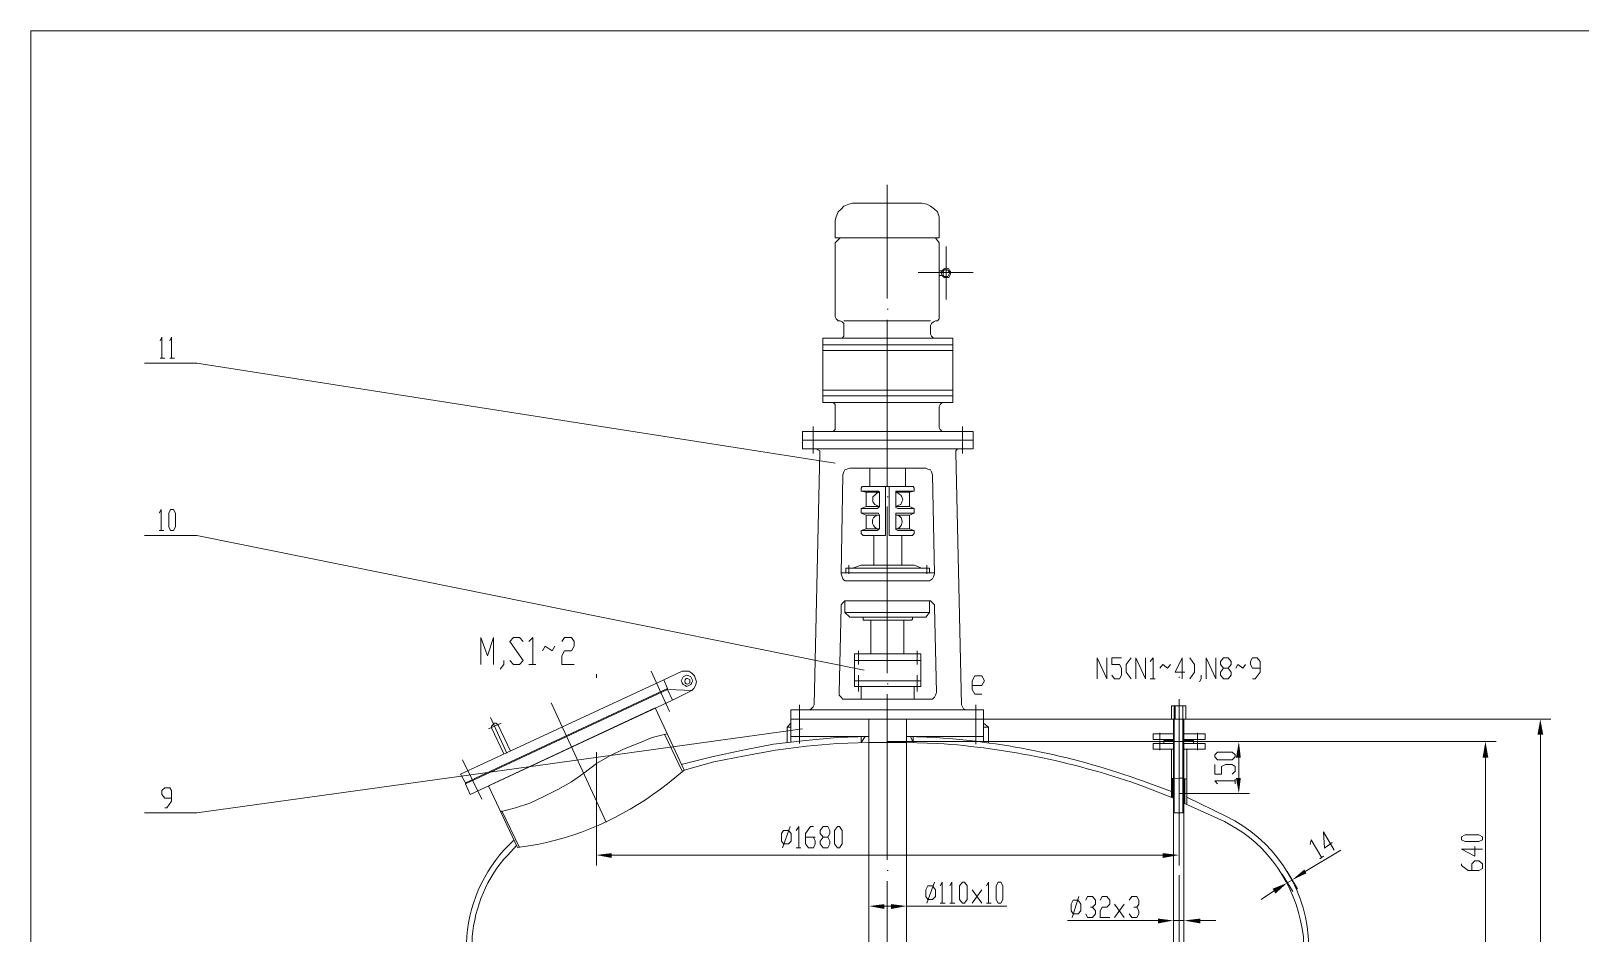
# Model space of a CAD drawing. Extents: x 14941 to 23337, y 2870 to 15192.
# Drawn here: x 14941 to 19413, y 12586 to 15192 of the extents above; entities that cross this region are included whole.
import ezdxf

# ---------------------------------------------------------------- set-up
doc = ezdxf.new("R2010")
doc.units = 0
doc.header["$LTSCALE"] = 8
doc.layers.add('1', color=1, linetype='Continuous')

msp = doc.modelspace()

# ---------------------------------------------------------------- hatches: boundary and pattern name
h = msp.add_hatch(color=0)
h.dxf.hatch_style = 2
h.paths.add_polyline_path([(19290.6, 13159.3), (19307.3, 13159.3), (19298.9, 13203.8)])
h = msp.add_hatch(color=0)
h.dxf.hatch_style = 2
h.paths.add_polyline_path([(18420.2, 13092.5), (18434.1, 13092.5), (18428.5, 13139.8)])
h = msp.add_hatch(color=0)
h.dxf.hatch_style = 2
h.paths.add_polyline_path([(19132.1, 13092.5), (19148.8, 13092.5), (19140.4, 13139.8)])
h = msp.add_hatch(color=0)
h.dxf.hatch_style = 2
h.paths.add_polyline_path([(18420.2, 13034.1), (18434.1, 13034.1), (18428.5, 12989.6)])
h = msp.add_hatch(color=0)
h.dxf.hatch_style = 2
h.paths.add_polyline_path([(16618.1, 12817.2), (16618.1, 12803.3), (16573.6, 12811.7)])
h = msp.add_hatch(color=0)
h.dxf.hatch_style = 2
h.paths.add_polyline_path([(18208.8, 12817.2), (18208.8, 12803.3), (18256.1, 12811.7)])
h = msp.add_hatch(color=0)
h.dxf.hatch_style = 2
h.paths.add_polyline_path([(18617.6, 12769.9), (18623.2, 12758.8), (18581.5, 12739.3)])
h = msp.add_hatch(color=0)
h.dxf.hatch_style = 2
h.paths.add_polyline_path([(18525.8, 12714.3), (18534.2, 12700.4), (18567.6, 12731)])
h = msp.add_hatch(color=0)
h.dxf.hatch_style = 2
h.paths.add_polyline_path([(17405.1, 12669.8), (17405.1, 12655.9), (17360.6, 12664.3)])
h = msp.add_hatch(color=0)
h.dxf.hatch_style = 2
h.paths.add_polyline_path([(17424.6, 12669.8), (17424.6, 12655.9), (17469.1, 12664.3)])
h = msp.add_hatch(color=0)
h.dxf.hatch_style = 2
h.paths.add_polyline_path([(18194.9, 12628.1), (18194.9, 12614.2), (18239.4, 12622.6)])
h = msp.add_hatch(color=0)
h.dxf.hatch_style = 2
h.paths.add_polyline_path([(18317.3, 12628.1), (18317.3, 12614.2), (18270, 12622.6)])

# ---------------------------------------------------------------- linework, layer by layer
at = {"layer": '1', "color": 0, "lineweight": 18}
for points in [[(14941.2, 2869.9), (14941.2, 15192.1), (23334.1, 15192.1)], [(17313.4, 14694.3), (17302.2, 14691.6), (17288.3, 14686), (17280, 14677.7), (17271.6, 14669.3), (17266.1, 14655.4), (17263.3, 14644.3)], [(17313.4, 14694.3), (17513.6, 14694.3)], [(17563.6, 14644.3), (17563.6, 14655.4), (17558.1, 14669.3), (17549.7, 14677.7), (17538.6, 14686), (17527.5, 14691.6), (17513.6, 14694.3)], [(17263.3, 14644.3), (17263.3, 14594.2)], [(17563.6, 14644.3), (17563.6, 14594.2)], [(17263.3, 14594.2), (17563.6, 14594.2)], [(17263.3, 14580.3), (17277.2, 14594.2)], [(17263.3, 14366.2), (17263.3, 14580.3)], [(17552.5, 14594.2), (17563.6, 14580.3)], [(17563.6, 14366.2), (17563.6, 14580.3)], [(17563.6, 14499.7), (17572, 14499.7)], [(17597, 14494.1), (17594.2, 14499.7), (17591.5, 14505.2), (17583.1, 14508), (17577.6, 14505.2), (17572, 14499.7), (17569.2, 14494.1), (17572, 14485.8), (17577.6, 14480.2), (17583.1, 14480.2), (17591.5, 14480.2), (17594.2, 14485.8), (17597, 14494.1)], [(17594.2, 14494.1), (17591.5, 14496.9), (17588.7, 14502.5), (17583.1, 14502.5), (17577.6, 14502.5), (17574.8, 14496.9), (17574.8, 14494.1), (17574.8, 14488.5), (17577.6, 14483), (17583.1, 14483), (17588.7, 14483), (17591.5, 14488.5), (17594.2, 14494.1)], [(17563.6, 14485.8), (17572, 14485.8)], [(17263.3, 14366.2), (17266.1, 14360.6), (17271.6, 14355.1), (17277.2, 14355.1)], [(17552.5, 14355.1), (17558.1, 14355.1), (17563.6, 14360.6), (17563.6, 14366.2)], [(17288.3, 14341.2), (17288.3, 14346.7), (17282.8, 14352.3), (17277.2, 14355.1)], [(17277.2, 14305), (17282.8, 14305), (17288.3, 14310.6), (17288.3, 14316.1), (17288.3, 14341.2)], [(17288.3, 14355.1), (17538.6, 14355.1)], [(17552.5, 14355.1), (17547, 14352.3), (17541.4, 14346.7), (17538.6, 14341.2)], [(17538.6, 14341.2), (17538.6, 14316.1)], [(17538.6, 14316.1), (17541.4, 14310.6), (17547, 14305), (17552.5, 14305)], [(17227.2, 14305), (17227.2, 14118.7)], [(17227.2, 14305), (17277.2, 14305)], [(17227.2, 14285.5), (17602.6, 14285.5)], [(17227.2, 14268.9), (17602.6, 14268.9)], [(17277.2, 14305), (17552.5, 14305)], [(17552.5, 14305), (17602.6, 14305)], [(17602.6, 14305), (17602.6, 14118.7)], [(17227.2, 14154.8), (17602.6, 14154.8)], [(17227.2, 14138.2), (17602.6, 14138.2)], [(17263.3, 14107.6), (17263.3, 14113.1), (17257.7, 14118.7), (17252.2, 14118.7), (17227.2, 14118.7)], [(17252.2, 14118.7), (17577.6, 14118.7)], [(17577.6, 14035.3), (17252.2, 14035.3), (17257.7, 14035.3), (17263.3, 14040.8), (17263.3, 14046.4), (17263.3, 14107.6)], [(17577.6, 14118.7), (17572, 14118.7), (17566.4, 14113.1), (17563.6, 14107.6)], [(17563.6, 14107.6), (17563.6, 14046.4)], [(17577.6, 14118.7), (17602.6, 14118.7)], [(17563.6, 14046.4), (17566.4, 14040.8), (17572, 14035.3), (17577.6, 14035.3)], [(17168.8, 14035.3), (17661, 14035.3)], [(17168.8, 13985.2), (17168.8, 14035.3)], [(17661, 14010.2), (17168.8, 14010.2)], [(17661, 13985.2), (17661, 14035.3)], [(17210.5, 13985.2), (17168.8, 13985.2)], [(17202.1, 13245.5), (17218.8, 13974.1)], [(17218.8, 13974.1), (17218.8, 13979.6), (17213.3, 13982.4), (17210.5, 13985.2), (17619.3, 13985.2)], [(17619.3, 13985.2), (17613.7, 13982.4), (17610.9, 13979.6), (17610.9, 13974.1)], [(17627.6, 13245.5), (17610.9, 13974.1)], [(17661, 13985.2), (17619.3, 13985.2)], [(17280, 13623.7), (17285.6, 13910.1)], [(17305, 13929.6), (17296.7, 13926.8), (17291.1, 13924), (17288.3, 13918.5), (17285.6, 13910.1)], [(17524.7, 13929.6), (17305, 13929.6)], [(17363.4, 13929.6), (17363.4, 13876.7)], [(17466.3, 13929.6), (17466.3, 13876.7)], [(17544.2, 13910.1), (17541.4, 13918.5), (17538.6, 13924), (17530.3, 13926.8), (17524.7, 13929.6)], [(17549.7, 13623.7), (17544.2, 13910.1)], [(17344, 13876.7), (17341.2, 13876.7), (17338.4, 13871.2)], [(17391.2, 13860.1), (17352.3, 13860.1), (17338.4, 13862.8), (17338.4, 13871.2)], [(17413.5, 13876.7), (17344, 13876.7)], [(17407.9, 13876.7), (17407.9, 13734.9)], [(17413.5, 13876.7), (17485.8, 13876.7)], [(17419, 13876.7), (17419, 13734.9)], [(17491.3, 13871.2), (17491.3, 13862.8), (17477.4, 13860.1)], [(17491.3, 13871.2), (17488.6, 13876.7), (17485.8, 13876.7)], [(17391.2, 13860.1), (17388.4, 13862.8), (17385.7, 13862.8), (17338.4, 13862.8)], [(17352.3, 13860.1), (17352.3, 13818.3)], [(17391.2, 13818.3), (17391.2, 13860.1), (17382.9, 13857.3), (17377.3, 13851.7), (17371.8, 13846.2), (17371.8, 13837.8), (17371.8, 13832.3), (17377.3, 13823.9), (17382.9, 13821.1), (17391.2, 13818.3)], [(17444.1, 13862.8), (17438.5, 13862.8), (17438.5, 13860.1)], [(17438.5, 13818.3), (17444.1, 13821.1), (17452.4, 13823.9), (17455.2, 13832.3), (17458, 13837.8), (17455.2, 13846.2), (17452.4, 13851.7), (17444.1, 13857.3), (17438.5, 13860.1), (17438.5, 13818.3)], [(17438.5, 13860.1), (17477.4, 13860.1)], [(17444.1, 13862.8), (17491.3, 13862.8)], [(17477.4, 13860.1), (17477.4, 13818.3)], [(17338.4, 13812.8), (17352.3, 13818.3)], [(17385.7, 13812.8), (17338.4, 13812.8)], [(17338.4, 13812.8), (17338.4, 13798.9)], [(17385.7, 13798.9), (17338.4, 13798.9)], [(17338.4, 13798.9), (17352.3, 13793.3), (17352.3, 13754.4)], [(17391.2, 13818.3), (17352.3, 13818.3)], [(17391.2, 13793.3), (17352.3, 13793.3)], [(17385.7, 13812.8), (17388.4, 13815.6), (17391.2, 13818.3)], [(17391.2, 13754.4), (17391.2, 13793.3), (17388.4, 13798.9), (17385.7, 13798.9)], [(17438.5, 13818.3), (17477.4, 13818.3)], [(17438.5, 13818.3), (17438.5, 13815.6), (17444.1, 13812.8)], [(17444.1, 13798.9), (17438.5, 13798.9), (17438.5, 13793.3), (17438.5, 13754.4), (17438.5, 13751.6), (17444.1, 13748.8)], [(17438.5, 13793.3), (17477.4, 13793.3)], [(17444.1, 13812.8), (17491.3, 13812.8)], [(17444.1, 13798.9), (17491.3, 13798.9)], [(17491.3, 13812.8), (17477.4, 13818.3)], [(17491.3, 13740.5), (17491.3, 13748.8), (17477.4, 13754.4), (17477.4, 13793.3), (17491.3, 13798.9)], [(17491.3, 13812.8), (17491.3, 13798.9)], [(17391.2, 13754.4), (17352.3, 13754.4), (17338.4, 13748.8), (17338.4, 13740.5)], [(17385.7, 13748.8), (17338.4, 13748.8)], [(17338.4, 13740.5), (17341.2, 13737.7), (17344, 13734.9)], [(17407.9, 13734.9), (17344, 13734.9)], [(17374.5, 13648.7), (17374.5, 13734.9)], [(17385.7, 13748.8), (17388.4, 13751.6), (17391.2, 13754.4)], [(17419, 13734.9), (17485.8, 13734.9)], [(17438.5, 13754.4), (17477.4, 13754.4)], [(17444.1, 13748.8), (17491.3, 13748.8)], [(17455.2, 13648.7), (17455.2, 13734.9)], [(17485.8, 13734.9), (17488.6, 13737.7), (17491.3, 13740.5)], [(17535.8, 13640.4), (17293.9, 13640.4)], [(17293.9, 13640.4), (17293.9, 13629.2), (17293.9, 13626.5)], [(17293.9, 13640.4), (17293.9, 13640.4)], [(17302.2, 13648.7), (17302.2, 13623.7)], [(17338.4, 13648.7), (17313.4, 13640.4)], [(17491.3, 13648.7), (17338.4, 13648.7)], [(17491.3, 13648.7), (17513.6, 13640.4)], [(17527.5, 13648.7), (17527.5, 13623.7)], [(17535.8, 13640.4), (17535.8, 13629.2), (17535.8, 13626.5)], [(17535.8, 13640.4), (17535.8, 13640.4)], [(17549.7, 13626.5), (17280, 13626.5)], [(17280, 13623.7), (17282.8, 13615.3), (17285.6, 13609.8), (17291.1, 13604.2), (17299.5, 13604.2)], [(17530.3, 13604.2), (17296.7, 13604.2)], [(17530.3, 13604.2), (17535.8, 13604.2), (17544.2, 13609.8), (17547, 13615.3), (17549.7, 13623.7)], [(17296.7, 13545.8), (17291.1, 13545.8), (17285.6, 13540.3), (17280, 13534.7), (17280, 13529.1), (17274.4, 13281.6)], [(17305, 13498.5), (17291.1, 13512.4), (17291.1, 13545.8)], [(17291.1, 13512.4), (17535.8, 13512.4)], [(17296.7, 13545.8), (17530.3, 13545.8)], [(17483, 13490.2), (17485.8, 13493), (17485.8, 13498.5), (17524.7, 13498.5), (17535.8, 13512.4)], [(17549.7, 13529.1), (17549.7, 13534.7), (17544.2, 13540.3), (17538.6, 13545.8), (17530.3, 13545.8)], [(17535.8, 13545.8), (17535.8, 13512.4)], [(17555.3, 13281.6), (17549.7, 13529.1)], [(17485.8, 13498.5), (17305, 13498.5)], [(17344, 13490.2), (17344, 13493), (17344, 13498.5)], [(17483, 13490.2), (17344, 13490.2)], [(17366.2, 13392.9), (17366.2, 13490.2)], [(17460.8, 13392.9), (17460.8, 13490.2)], [(17318.9, 13298.3), (17318.9, 13392.9), (17510.8, 13392.9)], [(17510.8, 13373.4), (17318.9, 13373.4)], [(17510.8, 13298.3), (17510.8, 13392.9)], [(16768.3, 13317.8), (16821.1, 13342.8)], [(16851.7, 13315), (16848.9, 13320.6), (16846.2, 13326.1), (16840.6, 13328.9), (16835, 13331.7), (16829.5, 13328.9), (16823.9, 13326.1), (16821.1, 13320.6), (16818.4, 13315), (16821.1, 13309.4), (16823.9, 13303.9), (16829.5, 13301.1), (16835, 13298.3), (16840.6, 13301.1), (16846.2, 13303.9), (16848.9, 13309.4), (16851.7, 13315)], [(16848.9, 13287.2), (16854.5, 13292.8), (16860.1, 13301.1), (16862.9, 13312.2), (16860.1, 13320.6), (16857.3, 13328.9), (16848.9, 13337.2), (16840.6, 13342.8), (16832.3, 13342.8), (16821.1, 13342.8)], [(16195.4, 13020.2), (16181.5, 13045.3), (16768.3, 13317.8), (16779.4, 13292.8)], [(16779.4, 13290), (16779.4, 13292.8), (16195.4, 13020.2), (16195.4, 13017.4)], [(16793.3, 13259.4), (16779.4, 13290), (16195.4, 13017.4), (16209.3, 12986.9), (16793.3, 13259.4)], [(16848.9, 13287.2), (16782.2, 13290)], [(16848.9, 13287.2), (16793.3, 13259.4)], [(17318.9, 13315), (17510.8, 13315)], [(17318.9, 13298.3), (17510.8, 13298.3)], [(17338.4, 13298.3), (17338.4, 13262.2)], [(17491.3, 13262.2), (17491.3, 13298.3)], [(17188.2, 13231.6), (17193.8, 13234.4), (17199.3, 13239.9), (17202.1, 13245.5)], [(17274.4, 13281.6), (17274.4, 13273.3), (17280, 13267.7), (17285.6, 13262.2), (17293.9, 13262.2)], [(17535.8, 13262.2), (17293.9, 13262.2)], [(17535.8, 13262.2), (17544.2, 13262.2), (17549.7, 13267.7), (17552.5, 13273.3), (17555.3, 13281.6)], [(17627.6, 13245.5), (17630.4, 13239.9), (17633.2, 13234.4), (17641.5, 13231.6)], [(18233.8, 13203.8), (18233.8, 13242.7), (18275.6, 13242.7)], [(18242.2, 13242.7), (18242.2, 13203.8)], [(18245, 13242.7), (18245, 13203.8)], [(18267.2, 13242.7), (18267.2, 13203.8)], [(18267.2, 13242.7), (18267.2, 13203.8)], [(18275.6, 13242.7), (18275.6, 13203.8)], [(16743.3, 13237.1), (16262.2, 13011.9)], [(16826.7, 13056.4), (16743.3, 13237.1)], [(17135.4, 13203.8), (17135.4, 13231.6), (17691.6, 13231.6)], [(17135.4, 13137), (17135.4, 13206.5)], [(17135.4, 13203.8), (17691.6, 13203.8)], [(17691.6, 13203.8), (17135.4, 13203.8)], [(17360.6, 11843.9), (17360.6, 13203.8)], [(17469.1, 11843.9), (17469.1, 13203.8)], [(17691.6, 13203.8), (17691.6, 13231.6)], [(17691.6, 13137), (17691.6, 13206.5)], [(18233.8, 13203.8), (18275.6, 13203.8)], [(18239.4, 13203.8), (18239.4, 12934)], [(18242.2, 13203.8), (18242.2, 12934)], [(18267.2, 13203.8), (18267.2, 12934)], [(18270, 13203.8), (18270, 12934)], [(16326.1, 13112), (16290, 13187.1), (16284.4, 13192.6), (16278.9, 13192.6), (16276.1, 13189.9), (16270.5, 13184.3), (16270.5, 13178.7), (16306.7, 13103.6)], [(16821.1, 13053.6), (16771.1, 13159.3)], [(17360.6, 13153.7), (17268.9, 13150.9), (17177.1, 13142.6), (17085.3, 13131.5), (16996.3, 13114.8), (16907.3, 13095.3), (16818.4, 13073.1)], [(17124.3, 13181.5), (17135.4, 13192.6)], [(17124.3, 13137), (17124.3, 13181.5), (17135.4, 13181.5)], [(17135.4, 13153.7), (17360.6, 13153.7)], [(17338.4, 13153.7), (17338.4, 13137), (17349.5, 13153.7)], [(17691.6, 13153.7), (17469.1, 13153.7)], [(17480.2, 13153.7), (17488.6, 13137), (17488.6, 13153.7)], [(17691.6, 13192.6), (17705.5, 13181.5), (17691.6, 13181.5)], [(17705.5, 13137), (17705.5, 13181.5)], [(18181, 13145.4), (18181, 13162), (18239.4, 13162)], [(18270, 13162), (18331.2, 13162)], [(18331.2, 13162), (18331.2, 13145.4)], [(17360.6, 13137), (17268.9, 13134.2), (17179.9, 13125.9), (17090.9, 13114.8), (17001.9, 13098.1), (16912.9, 13081.4), (16826.7, 13056.4)], [(18239.4, 13145.4), (18181, 13145.4)], [(18239.4, 13134.2), (18181, 13134.2)], [(18239.4, 13117.6), (18181, 13117.6), (18181, 13134.2)], [(18211.6, 13142.6), (18211.6, 13145.4)], [(18239.4, 13142.6), (18211.6, 13142.6)], [(18239.4, 13139.8), (18211.6, 13139.8)], [(18211.6, 13139.8), (18211.6, 13134.2)], [(18233.8, 12978.5), (18233.8, 13117.6)], [(18297.8, 13145.4), (18297.8, 13142.6), (18270, 13142.6)], [(18331.2, 13145.4), (18270, 13145.4)], [(18270, 13139.8), (18297.8, 13139.8), (18297.8, 13134.2)], [(18331.2, 13134.2), (18270, 13134.2)], [(18270, 13117.6), (18331.2, 13117.6)], [(18278.3, 12959), (18278.3, 13117.6)], [(18331.2, 13117.6), (18331.2, 13134.2)], [(18236.6, 12978.5), (18236.6, 13034.1)], [(18272.8, 12961.8), (18272.8, 13031.3)], [(16345.6, 12833.9), (16262.2, 13011.9)], [(16351.2, 12833.9), (16301.1, 12939.6)], [(18239.4, 11218.2), (18239.4, 12939.6)], [(18386.8, 12909), (18270, 12961.8)], [(18270, 11218.2), (18270, 12939.6)]]:
    msp.add_lwpolyline(points, dxfattribs=at)
at = {"layer": '1', "color": 0, "lineweight": 5}
for points in [[(17413.5, 14419), (17413.5, 14747.2)], [(17583.1, 14416.2), (17583.1, 14569.2)], [(17502.5, 14494.1), (17661, 14494.1)], [(17413.5, 14388.4), (17416.3, 14388.4)], [(17413.5, 13876.7), (17413.5, 14357.8)], [(15313.9, 14296.7), (15319.4, 14307.8), (15319.4, 14246.6)], [(15341.7, 14296.7), (15347.3, 14307.8), (15347.3, 14246.6)], [(17263.3, 13943.5), (15419.6, 14232.7), (15269.4, 14232.7)], [(15313.9, 14246.6), (15327.8, 14246.6)], [(15341.7, 14246.6), (15355.6, 14246.6)], [(17199.3, 13971.3), (17199.3, 14049.2)], [(17630.4, 13971.3), (17630.4, 14049.2)], [(17413.5, 13846.2), (17416.3, 13846.2)], [(15311.1, 13798.9), (15316.7, 13810), (15316.7, 13748.8)], [(15344.5, 13748.8), (15338.9, 13759.9), (15338.9, 13798.9), (15344.5, 13810), (15352.8, 13810), (15358.4, 13798.9), (15358.4, 13759.9), (15352.8, 13748.8), (15344.5, 13748.8)], [(17413.5, 13337.2), (17413.5, 13818.3)], [(17346.7, 13345.6), (15419.6, 13734.9), (15269.4, 13734.9)], [(15311.1, 13748.8), (15325, 13748.8)], [(16239.9, 13362.3), (16239.9, 13440.1), (16259.4, 13387.3), (16276.1, 13440.1), (16276.1, 13362.3)], [(16323.4, 13373.4), (16334.5, 13362.3), (16351.2, 13362.3), (16362.3, 13373.4), (16323.4, 13429), (16334.5, 13440.1), (16351.2, 13440.1), (16362.3, 13429)], [(16379, 13429), (16390.1, 13440.1), (16390.1, 13362.3)], [(16473.5, 13429), (16481.9, 13440.1), (16501.3, 13440.1), (16509.7, 13429), (16509.7, 13415.1), (16501.3, 13401.2), (16481.9, 13401.2), (16473.5, 13387.3), (16473.5, 13362.3), (16509.7, 13362.3)], [(16306.7, 13373.4), (16306.7, 13362.3), (16295.5, 13348.4)], [(16417.9, 13401.2), (16426.2, 13415.1), (16445.7, 13401.2), (16454.1, 13415.1)], [(17330, 13401.2), (17330, 13362.3)], [(17499.7, 13401.2), (17499.7, 13362.3)], [(18019.7, 13320.6), (18019.7, 13381.7), (18047.5, 13320.6), (18047.5, 13381.7)], [(18061.4, 13331.7), (18069.8, 13320.6), (18083.7, 13320.6), (18089.2, 13331.7), (18089.2, 13351.2), (18083.7, 13362.3), (18061.4, 13362.3), (18061.4, 13381.7), (18089.2, 13381.7)], [(18117.1, 13381.7), (18103.1, 13362.3), (18103.1, 13340), (18117.1, 13320.6)], [(18131, 13320.6), (18131, 13381.7), (18158.8, 13320.6), (18158.8, 13381.7)], [(18172.7, 13370.6), (18181, 13381.7), (18181, 13320.6)], [(18272.8, 13340), (18245, 13340), (18264.4, 13381.7), (18264.4, 13320.6)], [(18286.7, 13381.7), (18300.6, 13362.3), (18300.6, 13340), (18286.7, 13320.6)], [(18334, 13320.6), (18334, 13381.7), (18361.8, 13320.6), (18361.8, 13381.7)], [(18384, 13320.6), (18375.7, 13331.7), (18375.7, 13340), (18384, 13351.2), (18397.9, 13351.2), (18406.3, 13362.3), (18406.3, 13370.6), (18397.9, 13381.7), (18384, 13381.7), (18375.7, 13370.6), (18375.7, 13362.3), (18384, 13351.2)], [(18467.4, 13320.6), (18475.8, 13320.6), (18489.7, 13340), (18489.7, 13370.6), (18481.4, 13381.7), (18467.4, 13381.7), (18461.9, 13370.6), (18461.9, 13362.3), (18467.4, 13351.2), (18489.7, 13351.2)], [(16379, 13362.3), (16398.4, 13362.3)], [(16573.6, 13323.3), (16573.6, 13334.5)], [(16785, 13226), (16732.2, 13342.8)], [(17330, 13331.7), (17330, 13284.4)], [(17499.7, 13331.7), (17499.7, 13284.4)], [(17658.2, 13301.1), (17686, 13301.1), (17694.3, 13315), (17686, 13328.9), (17666.5, 13328.9), (17658.2, 13315), (17658.2, 13290), (17666.5, 13276.1), (17686, 13276.1)], [(18200.5, 13351.2), (18208.8, 13362.3), (18222.7, 13351.2), (18231.1, 13362.3)], [(18320.1, 13331.7), (18320.1, 13320.6), (18314.5, 13312.2)], [(18397.9, 13351.2), (18406.3, 13340), (18406.3, 13331.7), (18397.9, 13320.6), (18384, 13320.6)], [(18420.2, 13351.2), (18425.7, 13362.3), (18439.6, 13351.2), (18448, 13362.3)], [(17413.5, 13306.7), (17416.3, 13306.7)], [(18172.7, 13320.6), (18186.6, 13320.6)], [(18256.1, 13323.3), (18256.1, 13326.1)], [(16601.4, 12906.2), (16442.9, 13251)], [(17160.4, 13134.2), (17160.4, 13245.5)], [(17413.5, 12797.7), (17413.5, 13276.1)], [(17669.3, 13131.5), (17669.3, 13245.5)], [(18256.1, 12886.7), (18256.1, 13262.2)], [(18256.1, 13245.5), (18256.1, 12872.8)], [(16315, 13106.4), (16267.7, 13209.3)], [(17691.6, 13203.8), (19329.5, 13203.8)], [(17168.8, 13176), (15419.6, 12934), (15269.4, 12934)], [(16298.3, 13192.6), (16262.2, 13176)], [(16776.6, 13162), (16734.9, 13150.9), (16693.2, 13134.2), (16651.5, 13117.6), (16612.6, 13098.1), (16573.6, 13075.8), (16537.5, 13048)], [(18200.5, 13142.6), (18200.5, 13164.8)], [(18308.9, 13142.6), (18308.9, 13164.8)], [(19298.9, 8745.9), (19298.9, 13159.3)], [(16573.6, 12811.7), (16573.6, 13109.2)], [(17469.1, 13137), (17360.6, 13137)], [(17413.5, 13139.8), (19171, 13139.8)], [(18200.5, 13139.8), (18200.5, 13114.8)], [(18297.8, 13139.8), (18459.1, 13139.8)], [(18308.9, 13139.8), (18308.9, 13114.8)], [(18417.4, 13095.3), (18409, 13087), (18367.3, 13087), (18359, 13095.3), (18359, 13100.9), (18367.3, 13109.2), (18409, 13109.2), (18417.4, 13100.9), (18417.4, 13095.3)], [(16242.7, 12972.9), (16187.1, 13087)], [(18409, 13045.3), (18417.4, 13053.6), (18417.4, 13067.5), (18409, 13073.1), (18389.6, 13073.1), (18378.5, 13067.5), (18378.5, 13045.3), (18359, 13045.3), (18359, 13073.1)], [(18428.5, 13092.5), (18428.5, 13034.1)], [(19140.4, 12544.7), (19140.4, 13092.5)], [(16295.5, 12936.8), (16340, 12947.9), (16381.8, 12961.8), (16423.5, 12981.3), (16462.4, 13000.8), (16501.3, 13023), (16537.5, 13048)], [(18278.3, 13031.3), (18267.2, 13034.1), (18256.1, 13034.1), (18233.8, 13031.3)], [(18367.3, 13017.4), (18359, 13025.8), (18417.4, 13025.8)], [(18417.4, 13017.4), (18417.4, 13031.3)], [(15327.8, 12947.9), (15333.3, 12947.9), (15347.3, 12967.4), (15347.3, 12998), (15341.7, 13006.3), (15327.8, 13006.3), (15319.4, 12998), (15319.4, 12986.9), (15327.8, 12975.7), (15347.3, 12975.7)], [(18256.1, 12989.6), (18459.1, 12989.6)], [(18239.4, 12934), (18245, 12934), (18253.3, 12934), (18270, 12934)], [(17113.9, 12843.6), (17108.3, 12852), (17108.3, 12874.2), (17113.9, 12882.6), (17127.8, 12882.6), (17136.1, 12874.2), (17136.1, 12852), (17127.8, 12843.6), (17113.9, 12843.6)], [(17111.1, 12832.5), (17133.3, 12893.7)], [(17150, 12882.6), (17158.4, 12893.7), (17158.4, 12832.5)], [(17177.8, 12863.1), (17200.1, 12863.1), (17205.6, 12852), (17205.6, 12843.6), (17200.1, 12832.5), (17186.2, 12832.5), (17177.8, 12843.6), (17177.8, 12874.2), (17191.7, 12893.7), (17200.1, 12893.7)], [(17227.9, 12832.5), (17219.6, 12843.6), (17219.6, 12852), (17227.9, 12863.1), (17241.8, 12863.1), (17247.4, 12874.2), (17247.4, 12882.6), (17241.8, 12893.7), (17227.9, 12893.7), (17219.6, 12882.6), (17219.6, 12874.2), (17227.9, 12863.1)], [(17269.6, 12832.5), (17261.3, 12843.6), (17261.3, 12882.6), (17269.6, 12893.7), (17275.2, 12893.7), (17283.5, 12882.6), (17283.5, 12843.6), (17275.2, 12832.5), (17269.6, 12832.5)], [(18256.1, 12886.7), (18256.1, 12781.1)], [(16573.6, 12878.4), (16573.6, 12781.1)], [(17194.5, 12863.1), (17205.6, 12863.1)], [(17241.8, 12863.1), (17247.4, 12852), (17247.4, 12843.6), (17241.8, 12832.5), (17227.9, 12832.5)], [(18634.3, 12842.2), (18637.1, 12856.1), (18667.7, 12803.3)], [(18698.3, 12847.8), (18676, 12831.1), (18673.2, 12878.4), (18703.8, 12825.6)], [(19132.1, 12856.1), (19121, 12850.6), (19082, 12850.6), (19070.9, 12856.1), (19070.9, 12864.5), (19082, 12870.1), (19121, 12870.1), (19132.1, 12864.5), (19132.1, 12856.1)], [(19109.8, 12836.7), (19109.8, 12808.9), (19070.9, 12828.3), (19132.1, 12828.3)], [(16618.1, 12811.7), (18208.8, 12811.7)], [(17150, 12832.5), (17163.9, 12832.5)], [(18256.1, 12811.7), (18256.1, 12811.7)], [(18620.4, 12764.4), (18723.3, 12825.6)], [(18662.1, 12800.5), (18673.2, 12808.9)], [(19101.5, 12767.2), (19101.5, 12786.6), (19109.8, 12795), (19121, 12795), (19132.1, 12786.6), (19132.1, 12772.7), (19121, 12767.2), (19090.4, 12767.2), (19070.9, 12781.1), (19070.9, 12786.6)], [(17413.5, 12767.2), (17416.3, 12767.2)], [(18256.1, 12753.3), (18256.1, 12272.2)], [(18553.7, 12756), (18584.2, 12706)], [(18567.6, 12764.4), (18598.1, 12714.3)], [(17413.5, 12255.5), (17413.5, 12736.6)], [(17530.3, 12683.7), (17524.7, 12692.1), (17524.7, 12711.5), (17530.3, 12722.7), (17544.2, 12722.7), (17552.5, 12711.5), (17552.5, 12692.1), (17544.2, 12683.7), (17530.3, 12683.7)], [(17527.5, 12672.6), (17549.7, 12733.8)], [(17566.4, 12722.7), (17572, 12733.8), (17572, 12672.6)], [(17594.2, 12722.7), (17599.8, 12733.8), (17599.8, 12672.6)], [(17630.4, 12672.6), (17622, 12683.7), (17622, 12722.7), (17630.4, 12733.8), (17636, 12733.8), (17644.3, 12722.7), (17644.3, 12683.7), (17636, 12672.6), (17630.4, 12672.6)], [(17658.2, 12672.6), (17686, 12711.5)], [(17658.2, 12711.5), (17686, 12672.6)], [(17699.9, 12722.7), (17705.5, 12733.8), (17705.5, 12672.6)], [(17733.3, 12672.6), (17727.7, 12683.7), (17727.7, 12722.7), (17733.3, 12733.8), (17741.6, 12733.8), (17747.2, 12722.7), (17747.2, 12683.7), (17741.6, 12672.6), (17733.3, 12672.6)], [(18531.4, 12708.8), (18492.5, 12683.7)], [(18567.6, 12731), (18581.5, 12739.3)], [(17360.6, 12633.7), (17360.6, 12692.1)], [(17405.1, 12664.3), (17424.6, 12664.3)], [(17469.1, 12633.7), (17469.1, 12692.1)], [(17469.1, 12664.3), (17758.3, 12664.3)], [(17566.4, 12672.6), (17580.3, 12672.6)], [(17594.2, 12672.6), (17608.1, 12672.6)], [(17699.9, 12672.6), (17713.8, 12672.6)], [(17950.2, 12642), (17944.6, 12650.4), (17944.6, 12669.8), (17950.2, 12680.9), (17964.1, 12680.9), (17972.4, 12669.8), (17972.4, 12650.4), (17964.1, 12642), (17950.2, 12642)], [(17947.4, 12630.9), (17966.9, 12692.1)], [(17986.3, 12680.9), (17991.9, 12692.1), (18005.8, 12692.1), (18014.2, 12680.9), (18014.2, 12669.8), (18005.8, 12661.5), (18000.3, 12661.5)], [(18005.8, 12661.5), (18014.2, 12650.4), (18014.2, 12642), (18005.8, 12630.9), (17991.9, 12630.9), (17986.3, 12642)], [(18028.1, 12680.9), (18033.6, 12692.1), (18047.5, 12692.1), (18055.9, 12680.9), (18055.9, 12669.8), (18047.5, 12661.5), (18033.6, 12661.5), (18028.1, 12650.4), (18028.1, 12630.9), (18055.9, 12630.9)], [(18069.8, 12630.9), (18097.6, 12669.8)], [(18069.8, 12669.8), (18097.6, 12630.9)], [(18111.5, 12680.9), (18119.8, 12692.1), (18133.7, 12692.1), (18139.3, 12680.9), (18139.3, 12669.8), (18133.7, 12661.5), (18125.4, 12661.5)], [(18133.7, 12661.5), (18139.3, 12650.4), (18139.3, 12642), (18133.7, 12630.9), (18119.8, 12630.9), (18111.5, 12642)], [(18194.9, 12622.6), (17933.5, 12622.6)], [(18239.4, 12650.4), (18239.4, 12592)], [(18270, 12622.6), (18239.4, 12622.6)], [(18270, 12642), (18270, 12592)], [(18317.3, 12622.6), (18361.8, 12622.6)]]:
    msp.add_lwpolyline(points, dxfattribs=at)
at = {"layer": '1', "color": 0, "lineweight": 18}
for points in [[(17391.2, 13793.3), (17391.2, 13793.3), (17382.9, 13793.3), (17382.9, 13793.3), (17366.2, 13785), (17366.2, 13765.5), (17382.9, 13754.4), (17382.9, 13754.4), (17391.2, 13754.4), (17391.2, 13754.4)], [(17438.5, 13754.4), (17438.5, 13754.4), (17444.1, 13754.4), (17444.1, 13754.4), (17460.8, 13765.5), (17460.8, 13785), (17444.1, 13793.3), (17444.1, 13793.3), (17438.5, 13793.3), (17438.5, 13793.3)], [(16843.4, 13315), (16843.4, 13315), (16843.4, 13317.8), (16843.4, 13317.8), (16823.9, 13334.5), (16823.9, 13292.8), (16843.4, 13309.4), (16843.4, 13309.4), (16843.4, 13315), (16843.4, 13315)], [(18233.8, 12995.2), (18233.8, 12995.2), (18150.4, 13025.8), (18150.4, 13025.8), (17961.3, 13095.3), (17758.3, 13137), (17555.3, 13150.9), (17555.3, 13150.9), (17469.1, 13153.7), (17469.1, 13153.7)], [(18239.4, 12975.7), (18239.4, 12975.7), (18156, 13009.1), (18156, 13009.1), (17961.3, 13078.6), (17763.9, 13120.3), (17558.1, 13134.2), (17558.1, 13134.2), (17469.1, 13137), (17469.1, 13137)], [(16345.6, 12833.9), (16345.6, 12833.9), (16404, 12842.2), (16404, 12842.2), (16543, 12870.1), (16668.2, 12931.2), (16779.4, 13017.4), (16779.4, 13017.4), (16826.7, 13056.4), (16826.7, 13056.4)], [(18631.5, 12539.1), (18631.5, 12539.1), (18628.7, 12578.1), (18628.7, 12578.1), (18617.6, 12725.4), (18525.8, 12858.9), (18392.4, 12922.9), (18392.4, 12922.9), (18278.3, 12978.5), (18278.3, 12978.5)], [(18614.8, 12539.1), (18614.8, 12539.1), (18614.8, 12575.3), (18614.8, 12575.3), (18600.9, 12703.2), (18528.6, 12822.8), (18420.2, 12889.5), (18420.2, 12889.5), (18386.8, 12909), (18386.8, 12909)], [(16334.5, 12853.4), (16334.5, 12853.4), (16306.7, 12825.6), (16306.7, 12825.6), (16237.1, 12750.5), (16195.4, 12639.2), (16198.2, 12539.1), (16198.2, 12539.1), (16198.2, 12497.4), (16198.2, 12497.4)], [(16342.8, 12839.5), (16342.8, 12839.5), (16317.8, 12811.7), (16317.8, 12811.7), (16256.6, 12747.7), (16223.2, 12661.5), (16214.9, 12575.3), (16214.9, 12575.3), (16214.9, 12539.1), (16214.9, 12539.1)]]:
    msp.add_open_spline(points, degree=3, knots=[0, 0, 0, 0, 1, 1, 1, 2, 2, 2, 3, 3, 3, 3], dxfattribs=at)

doc.saveas('drawing.dxf')
